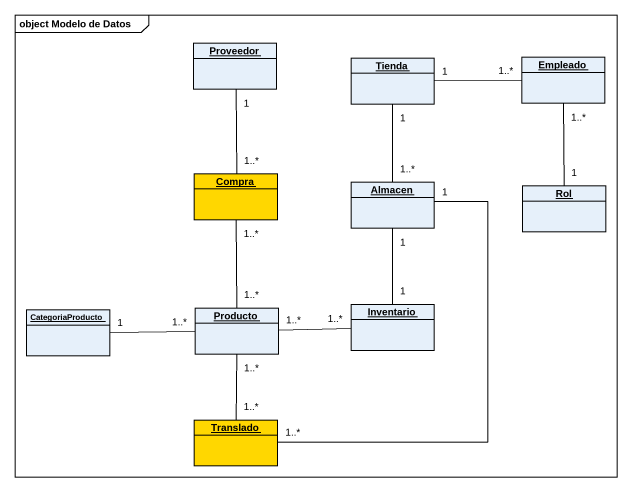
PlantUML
@startuml
mainframe object Modelo de Datos
hide circle
hide empty members
object Proveedor
object Tienda
object Empleado
object Compra #FFD700
object Almacen
object Rol
object CategoriaProducto
object Producto
object Inventario
object Translado #FFD700
Proveedor "1" -- "1..*" Compra
Tienda "1" -- "1..*" Almacen
Empleado "1..*" -left- "1" Tienda
Almacen "1" -- "1" Inventario
Rol "1" -up- "1..*" Empleado
Producto "1..*" -up- "1..*" Compra
Producto "1..*" -left- "1" CategoriaProducto
Producto "1..*" -right- "1..*" Inventario
Producto "1..*" -- "1..*" Translado
Translado "1..*" -up- "1" Almacen
@enduml
